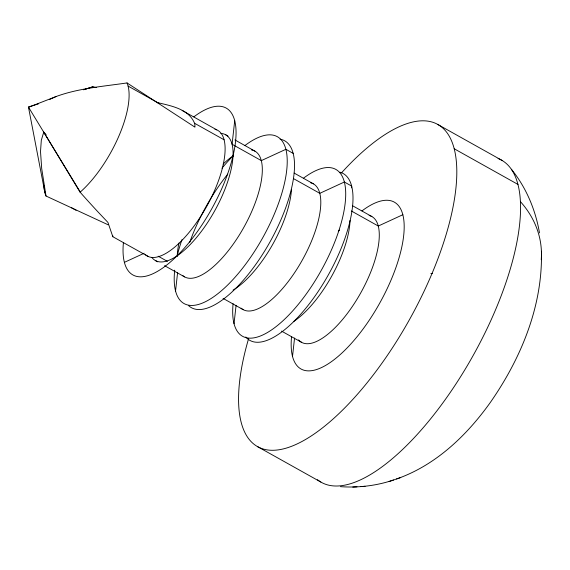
<?xml version="1.0" encoding="UTF-8"?>
<svg xmlns="http://www.w3.org/2000/svg" width="570" height="570" viewBox="0 0 570 570"><rect width="100%" height="100%" fill="white"/><g stroke="black" fill="none" stroke-linecap="round" stroke-linejoin="round"><path stroke-width="0.85" d="M175.553 290.985L177.598 272.638M234.712 120.669L232.09 144.26L261.331 160.619L285.884 149.297L293.194 153.387M234.035 323.696L236.073 305.349M292.517 356.407L294.555 338.06M351.476 187.844L351.676 186.098L344.365 182.008L319.806 193.33L293.643 178.695M46.149 134.741L43.755 132.133L41.311 140.256L40.513 151.549L41.703 168.606L46.013 196.023L108.122 224.794M157.384 102.586C170.822 105.771 188.741 108.877 194.555 123.263A46.662 23.726 -5.1 0 1 194.912 127.131L127.032 82.935A72.034 27.538 -60.8 0 1 80.277 192.047L28.643 107.402L28.892 106.911M127.032 82.935C103.277 86.426 78.959 88.179 56.238 96.473L28.5 107.295L44.952 192.874M96.33 87.581L92.953 86.754L83.541 89.796M148.328 256.529L112.824 236.714L107.937 222.435L98.133 212.069A456.748 87.488 56.5 0 1 81.98 194.313L80.156 192.154M49.804 99.529L50.488 99.137M51.179 98.767L56.238 96.473M124.381 262.357L144.189 253.23M402.847 214.719L378.288 226.041L351.355 210.971M396.556 478.971C435.608 465.355 466.688 435.594 490.321 402.47C521.03 358.373 542.961 305.712 541.4 251.228M340.475 486.659C358.359 487.913 376.535 485.782 393.521 480.004M389.168 481.486L400.746 477.546M85.372 89.141L92.953 86.754M28.728 106.889L38.496 103.847M360.953 486.552L365.057 486.303M352.766 487.065L356.984 486.816M430.863 273.429L432.623 273.465M112.824 236.714L112.782 235.766M437.753 124.452L502.106 160.455M454.205 148.763L518.002 184.445M225.67 134.769L227.979 136.066M234.904 139.935L254.904 151.128M294.149 173.081L313.386 183.839M352.631 205.791L371.868 216.55M128.1 86.091L159.215 103.498M194.555 123.263L224.117 139.8M71.514 207.729L76.067 210.28M158.175 256.208L167.409 261.366M155.361 260.526L157.669 261.815M164.595 265.691L184.602 276.885M223.077 298.402L243.084 309.596M281.552 331.113L301.559 342.306M257.604 446.673L320.846 482.042M182.158 110.452L216.75 129.846M511.383 169.254C526.188 187.502 535.529 209.817 539.484 232.909M43.755 132.133L80.092 192.204M341.416 172.952A184.58 70.552 -60.8 0 1 456.2 185.264A184.58 70.552 -60.8 0 1 318.609 430.827A184.58 70.552 -60.8 0 1 248.62 338.566M498.066 158.51A184.58 70.552 -60.8 0 1 472.551 356.571A184.58 70.552 -60.8 0 1 317.504 479.719M520.467 201.687A117.156 92.404 -2.8 0 1 541.244 259.692M303.489 178.196A95.589 36.537 -60.8 0 1 344.465 208.285A95.589 36.537 -60.8 0 1 279.841 323.532A95.589 36.537 -60.8 0 1 233.102 303.724M339.948 172.204A95.589 36.537 -60.8 0 1 327.266 276.778A95.589 36.537 -60.8 0 1 245.784 336.977M350.037 220.476A72.034 27.538 -60.8 0 1 293.721 321.459M369.118 215.481A72.034 27.538 -60.8 0 1 360.219 293.807A72.034 27.538 -60.8 0 1 298.602 339.877M338.267 231.278A72.034 27.538 -60.8 0 1 339.513 230.052M361.971 210.907A95.589 36.537 -60.8 0 1 402.94 240.996A95.589 36.537 -60.8 0 1 338.316 356.243A95.589 36.537 -60.8 0 1 291.576 336.435M280.119 139.187A95.589 36.537 -60.8 0 1 270.914 240.262A95.589 36.537 -60.8 0 1 188.741 305.762M189.782 242.243A95.589 36.537 -60.8 0 1 227.758 174.149M291.477 189.554A72.034 27.538 -60.8 0 1 233.052 290.13M310.636 182.77A72.034 27.538 -60.8 0 1 302.592 259.564A72.034 27.538 -60.8 0 1 241.089 308.163M245.014 145.478A95.589 36.537 -60.8 0 1 285.933 175.866A95.589 36.537 -60.8 0 1 220.904 291.206A95.589 36.537 -60.8 0 1 174.705 270.173M177.327 255.445A95.589 36.537 -60.8 0 1 181.944 239.678M221.979 168.186A95.589 36.537 -60.8 0 1 232.781 156.244M193.843 116.857A95.589 36.537 -60.8 0 1 234.811 146.953A95.589 36.537 -60.8 0 1 170.188 262.193A95.589 36.537 -60.8 0 1 123.448 242.393M220.811 133.387A72.034 27.538 -60.8 0 1 214.876 210.501A72.034 27.538 -60.8 0 1 151.948 257.547M251.477 149.917A72.034 27.538 -60.8 0 1 244.537 226.09A72.034 27.538 -60.8 0 1 182.614 275.453M177.192 256.6A72.034 27.538 -60.8 0 1 178.966 243.034M223.169 164.032A72.034 27.538 -60.8 0 1 233.508 155.617M214.94 129.248A72.034 27.538 -60.8 0 1 206.903 206.041A72.034 27.538 -60.8 0 1 145.4 254.633M46.013 196.023A72.034 27.538 -60.8 0 1 43.954 185.314"/></g></svg>
